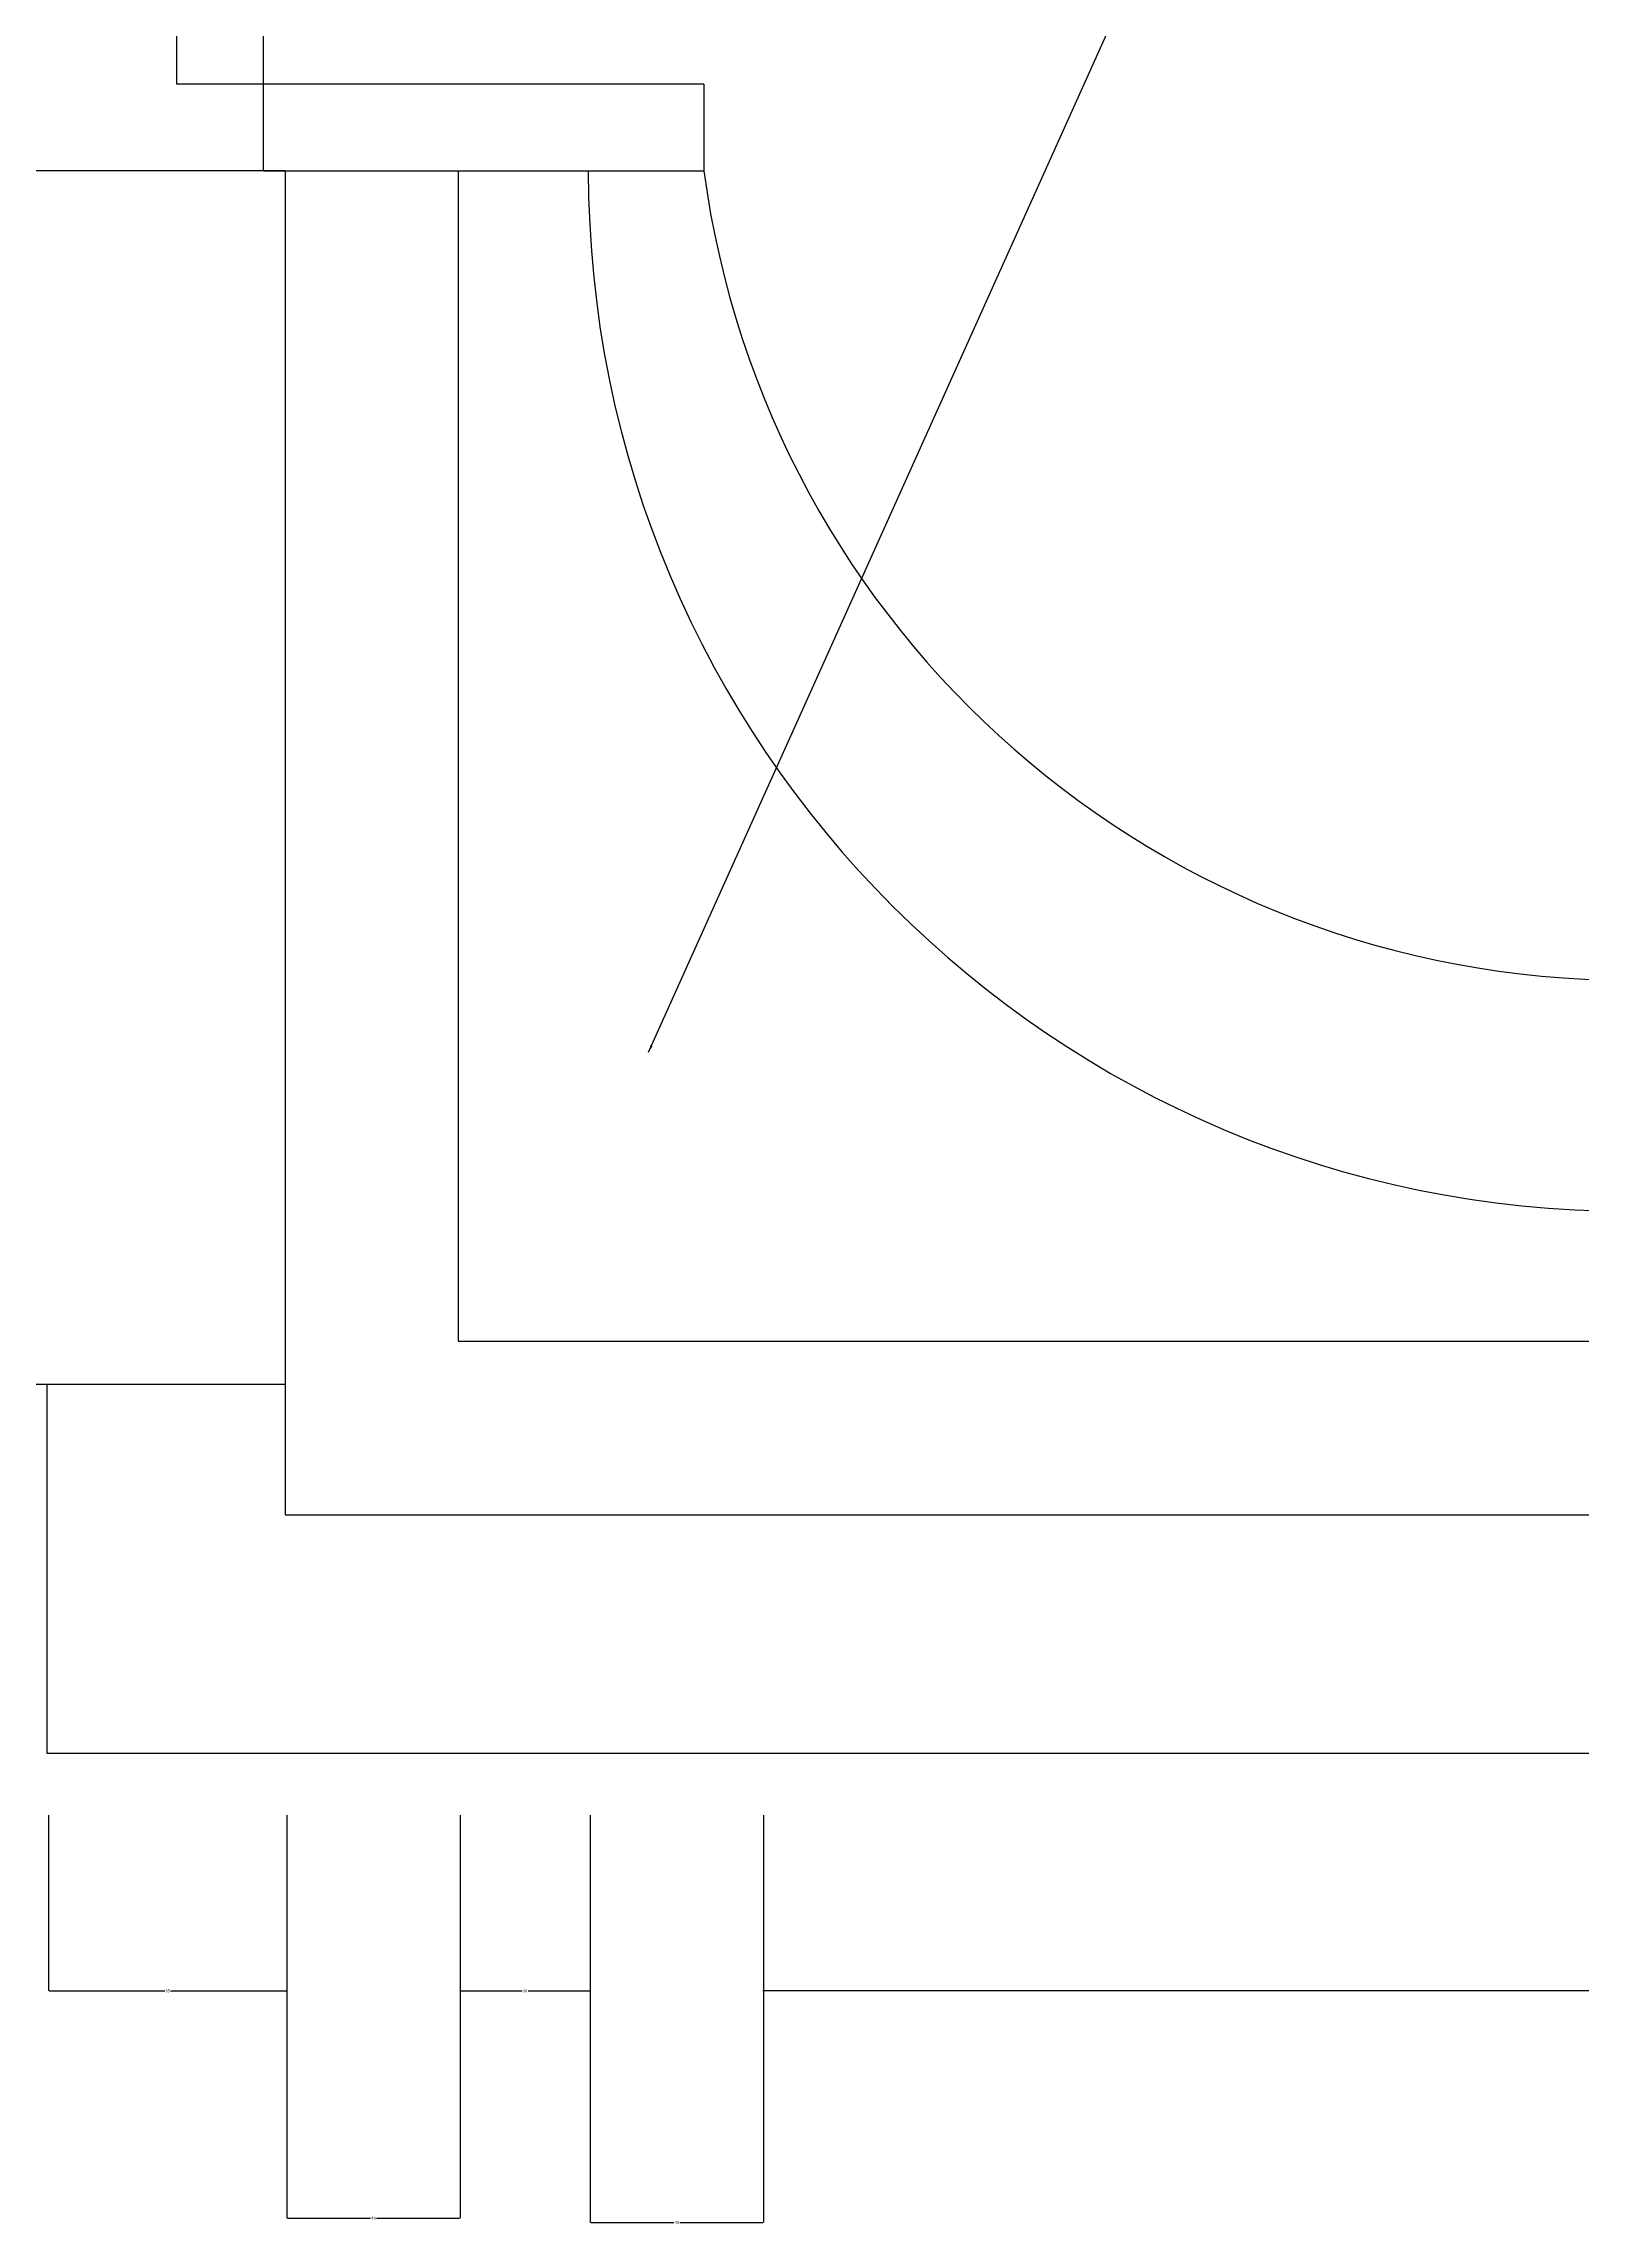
# Model space of a CAD drawing. Header units: metres. Extents: x 223 to 5375, y 130 to 7012.
# Drawn here: x 1751 to 2283, y 408 to 1162 of the extents above; entities that cross this region are included whole.
import ezdxf

# ---------------------------------------------------------------- set-up
doc = ezdxf.new("R2010")
doc.units = ezdxf.units.M
for name, color, linetype in [('4', 4, 'Continuous'), ('7', 7, 'Continuous'), ('DIM', 3, 'Continuous')]:
    doc.layers.add(name, color=color, linetype=linetype)
doc.dimstyles.get("Standard").update_dxf_attribs({"dimtxt": 2.5, "dimasz": 2.5, "dimexe": 1.25, "dimexo": 0.625, "dimtad": 1, "dimcen": 2.5, "dimazin": 3, "dimtfac": 1, "dimtmove": 0, "dimatfit": 3})

# ---------------------------------------------------------------- blocks, each defined once
blk = doc.blocks.new('*D2')
for p, q in [((1999.88, 549.47), (1999.88, 488.68)), ((2599.25, 549.47), (2599.25, 488.68)), ((2298.065, 488.68), (1999.63, 488.68)), ((2599.5, 488.68), (2301.065, 488.68))]:
    blk.add_line(p, q)
at = {"layer": 'Defpoints'}
for p in [(1999.88, 549.47), (2599.25, 549.47), (2599.25, 488.68)]:
    blk.add_point(p, dxfattribs=at)
at = {"layer": 'DIM', "insert": (2299.565, 488.68), "char_height": 1, "attachment_point": 5}
blk.add_mtext('400', dxfattribs=at)
blk = doc.blocks.new('*D17')
for p, q in [((1834.88, 549.47), (1834.88, 410.03)), ((1894.88, 549.47), (1894.88, 410.03)), ((1835.13, 410.03), (1863.88, 410.03)), ((1865.88, 410.03), (1894.63, 410.03))]:
    blk.add_line(p, q)
at = {"layer": 'Defpoints'}
for p in [(1834.88, 549.47), (1894.88, 549.47), (1834.88, 410.03)]:
    blk.add_point(p, dxfattribs=at)
at = {"layer": 'DIM', "insert": (1864.88, 410.03), "char_height": 1, "attachment_point": 5}
blk.add_mtext('40', dxfattribs=at)
blk = doc.blocks.new('*D18')
for p, q in [((1894.88, 549.47), (1894.88, 488.68)), ((1939.88, 549.47), (1939.88, 488.68)), ((1895.13, 488.68), (1916.38, 488.68)), ((1918.38, 488.68), (1939.63, 488.68))]:
    blk.add_line(p, q)
at = {"layer": 'Defpoints'}
for p in [(1894.88, 549.47), (1939.88, 549.47), (1894.88, 488.68)]:
    blk.add_point(p, dxfattribs=at)
at = {"layer": 'DIM', "insert": (1917.38, 488.68), "char_height": 1, "attachment_point": 5}
blk.add_mtext('30', dxfattribs=at)
blk = doc.blocks.new('*D19')
for p, q in [((1752.38, 549.47), (1752.38, 488.68)), ((1834.88, 549.47), (1834.88, 488.68)), ((1752.63, 488.68), (1792.63, 488.68)), ((1794.63, 488.68), (1834.63, 488.68))]:
    blk.add_line(p, q)
at = {"layer": 'Defpoints'}
for p in [(1752.38, 549.47), (1834.88, 549.47), (1752.38, 488.68)]:
    blk.add_point(p, dxfattribs=at)
at = {"layer": 'DIM', "insert": (1793.63, 488.68), "char_height": 1, "attachment_point": 5}
blk.add_mtext('55', dxfattribs=at)
blk = doc.blocks.new('*D20')
for p, q in [((1939.88, 549.47), (1939.88, 408.53)), ((1999.88, 549.47), (1999.88, 408.53)), ((1940.13, 408.53), (1968.88, 408.53)), ((1970.88, 408.53), (1999.63, 408.53))]:
    blk.add_line(p, q)
at = {"layer": 'Defpoints'}
for p in [(1939.88, 549.47), (1999.88, 549.47), (1939.88, 408.53)]:
    blk.add_point(p, dxfattribs=at)
at = {"layer": 'DIM', "insert": (1969.88, 408.53), "char_height": 1, "attachment_point": 5}
blk.add_mtext('40', dxfattribs=at)

msp = doc.modelspace()

# ---------------------------------------------------------------- linework, layer by layer
at = {"layer": '4'}
for p, q in [((1826.75, 1118.43), (1826.75, 1253.43)), ((1979.25, 1148.43), (1826.75, 1148.43)), ((1979.25, 1148.43), (1979.25, 1118.43)), ((1826.75, 1118.43), (1979.25, 1118.43))]:
    msp.add_line(p, q, dxfattribs=at)
msp.add_lwpolyline([(1826.75, 1148.43), (1796.75, 1148.43), (1796.75, 1253.43)], dxfattribs=at)
for centre, radius, start, end in [((2299.25, 1118.43), 360, 180, 360), ((2299.25, 1161.29), 322.86, 187.63, 352.37)]:
    msp.add_arc(centre, radius, start, end, dxfattribs=at)
at = {"layer": '7'}
for p, q in [((1834.25, 1118.43), (496.87, 1118.43)), ((1834.25, 1118.43), (1834.25, 653.43)), ((1894.25, 1118.43), (1894.25, 713.43)), ((1894.25, 713.43), (2704.25, 713.43)), ((1834.25, 698.43), (584.6, 698.43)), ((1751.75, 698.43), (1751.75, 570.93)), ((1834.25, 653.43), (2764.25, 653.43)), ((1751.75, 570.93), (2846.75, 570.93))]:
    msp.add_line(p, q, dxfattribs=at)

# ---------------------------------------------------------------- dimensions: what is measured, and where the dimension line sits
at = {"layer": 'DIM'}
for base, p1, p2, text, picture, middle in [((1752.38, 488.68), (1752.38, 549.47), (1834.88, 549.47), '55', '*D19', (1793.63, 488.68)), ((1834.88, 410.03), (1834.88, 549.47), (1894.88, 549.47), '40', '*D17', (1864.88, 410.03)), ((1894.88, 488.68), (1894.88, 549.47), (1939.88, 549.47), '30', '*D18', (1917.38, 488.68)), ((1939.88, 408.53), (1939.88, 549.47), (1999.88, 549.47), '40', '*D20', (1969.88, 408.53)), ((2599.25, 488.68), (2599.25, 549.47), (1999.88, 549.47), '400', '*D2', (2299.565, 488.68))]:
    dim = msp.add_linear_dim(base=base, p1=p1, p2=p2, text=text, dimstyle='Standard', dxfattribs=at)
    dim.commit()
    dim.dimension.update_dxf_attribs({"geometry": picture, "text_midpoint": middle})

# ---------------------------------------------------------------- leaders
msp.add_leader([(1960.11, 813.47), (2448, 1897.5)], dimstyle='Standard', dxfattribs=at)

doc.saveas('drawing.dxf')
